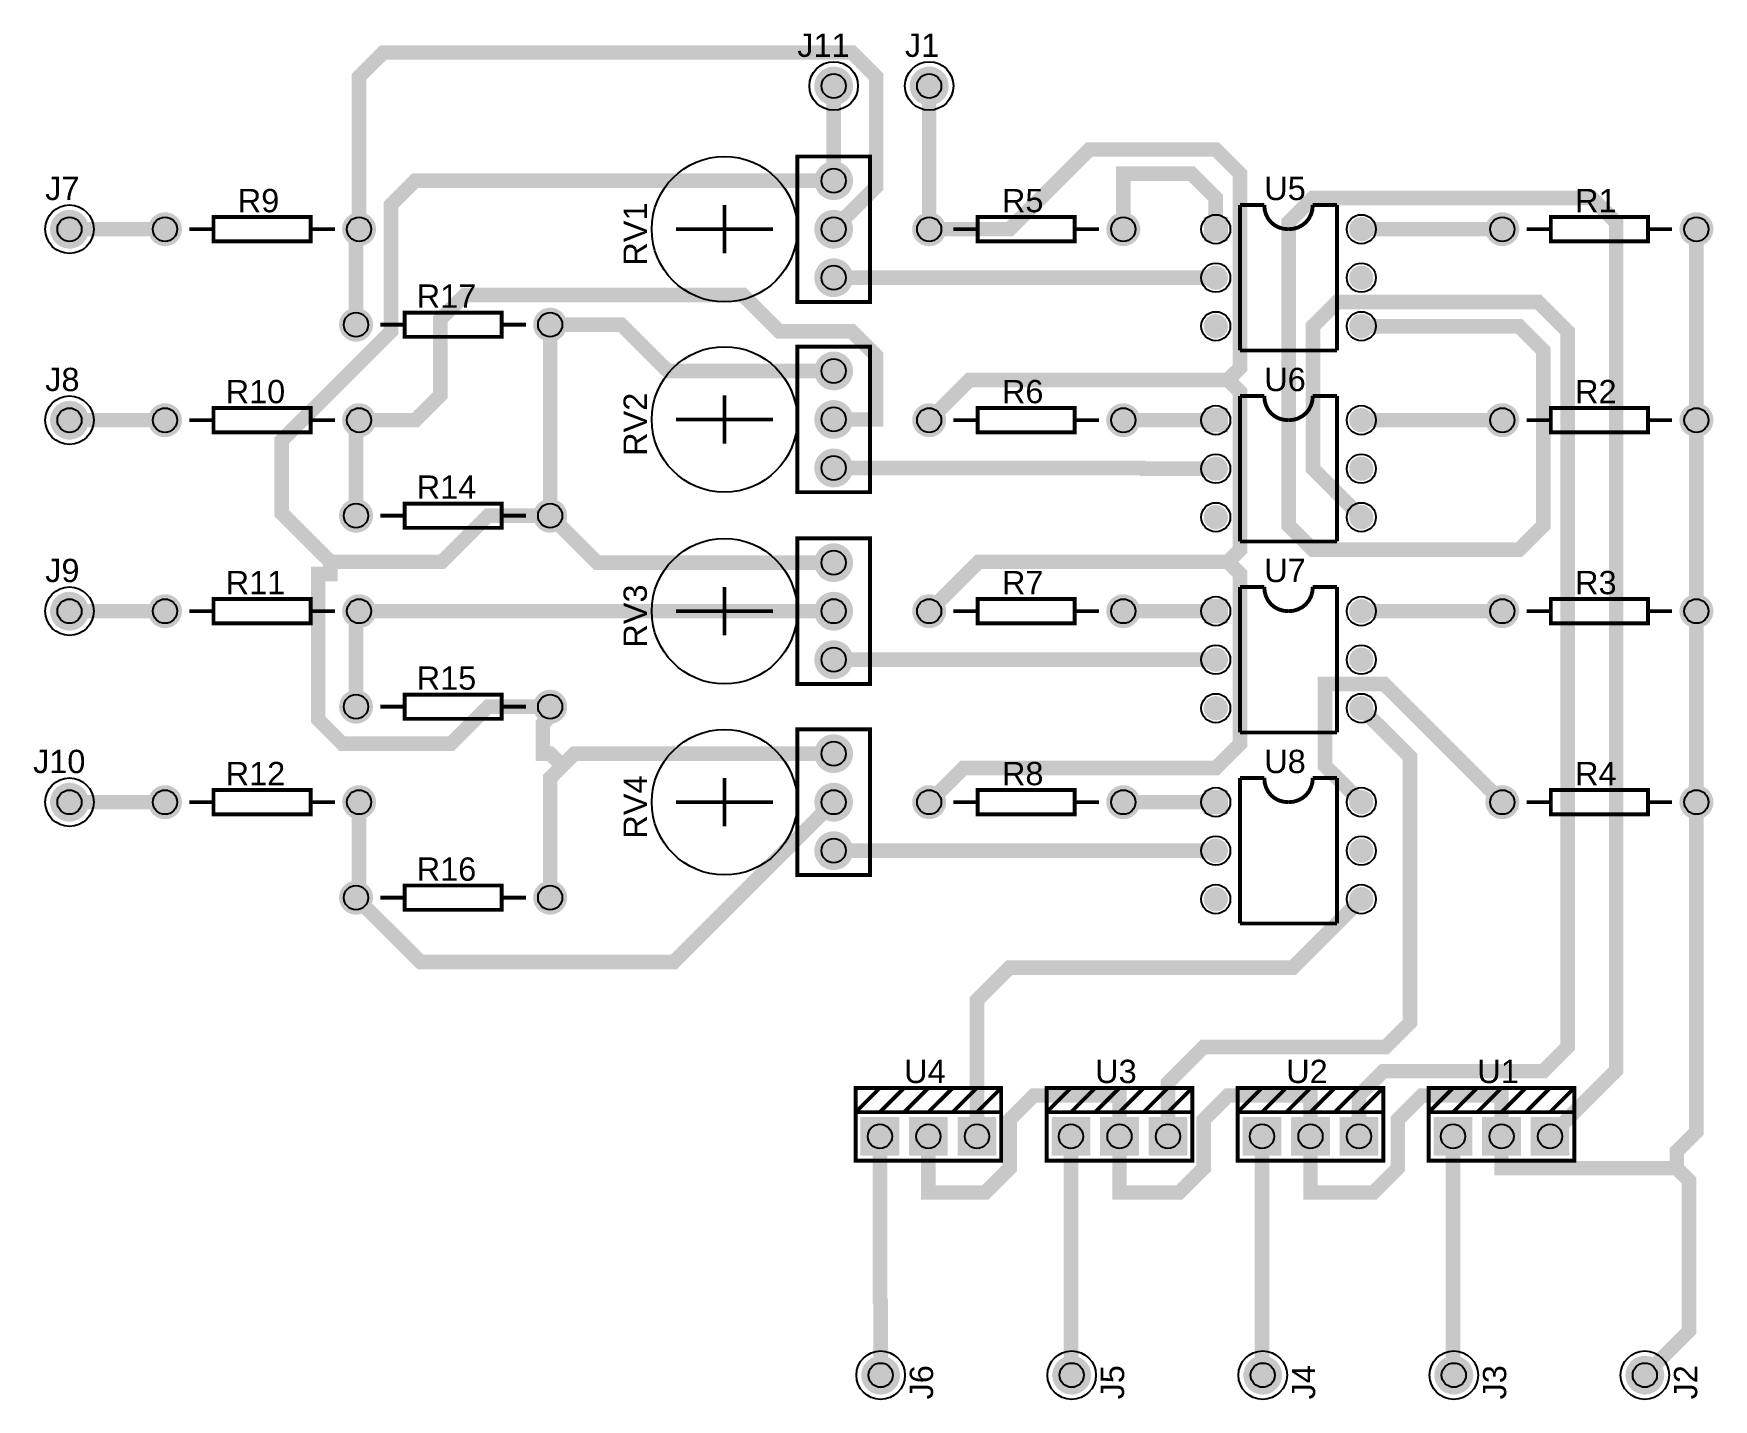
# Model space of a CAD drawing. Header units: inches. Extents: x -1.73 to 1.73, y -1.41 to 1.41.
import ezdxf

# ---------------------------------------------------------------- set-up
doc = ezdxf.new("R2010")
doc.units = ezdxf.units.IN
doc.layers.get('0').update_dxf_attribs({"linetype": 'CONTINUOUS'})

# ---------------------------------------------------------------- blocks, each defined once
blk = doc.blocks.new('EPAD')
at = {"const_width": 0.5}
blk.add_lwpolyline([(-0.25, 0, 1), (0.25, 0, 1)], format="xyb", close=True, dxfattribs=at)
blk = doc.blocks.new('RPAD')
blk.add_trace([(-0.5, -0.5), (-0.5, 0.5), (0.5, -0.5), (0.5, 0.5)])

msp = doc.modelspace()

# ---------------------------------------------------------------- linework, layer by layer
for points, const_width in [([(-1.059528, 1.003465), (-1.059528, 1.317835), (-1.009528, 1.367835), (-0.043976, 1.367835), (0.006024, 1.317835), (0.006024, 1.091063), (-0.081575, 1.003465)], 0.03), ([(-0.081575, 1.103465), (-0.081575, 1.29874)], 0.03), ([(0.115276, 1.003465), (0.115276, 1.29874)], 0.03), ([(0.115276, 1.003465), (0.281024, 1.003465), (0.445394, 1.167835), (0.706024, 1.167835), (0.756024, 1.117835), (0.756024, 0.717835), (0.731024, 0.692835)], 0.03), ([(-0.156575, 0.853465), (-0.006575, 0.853465), (-0.006575, 1.153465), (-0.156575, 1.153465), (-0.156575, 0.853465)], 0.008), ([(-0.081575, 1.103465), (-0.943976, 1.103465), (-0.993976, 1.053465), (-0.993976, 0.792835), (-1.218976, 0.567835), (-1.218976, 0.417835), (-1.118976, 0.317835)], 0.03), ([(0.705827, 1.003465), (0.705827, 1.067835), (0.655827, 1.117835), (0.515276, 1.117835), (0.515276, 1.003465)], 0.03), ([(1.005827, 0.803465), (1.005827, 0.803465), (1.331024, 0.803465), (1.381024, 0.753465), (1.381024, 0.392835), (1.331024, 0.342835), (0.906024, 0.342835), (0.856024, 0.392835), (0.856024, 1.017835), (0.906024, 1.067835), (1.481024, 1.067835), (1.531024, 1.017835), (1.531024, -0.730394), (1.394803, -0.866614)], 0.03), ([(-0.306575, 0.953465), (-0.306575, 1.053465)], 0.008), ([(0.755827, 1.053465), (0.805827, 1.053465)], 0.008), ([(0.755827, 1.053465), (0.755827, 0.753465)], 0.008), ([(0.855827, 1.003465), (0.845352, 1.004424), (0.83578, 1.007199), (0.827262, 1.011639), (0.819952, 1.01759), (0.814001, 1.0249), (0.809561, 1.033418), (0.806786, 1.04299), (0.805827, 1.053465)], 0.008), ([(0.855827, 1.003465), (0.866014, 1.004424), (0.875452, 1.007199), (0.883952, 1.011639), (0.891327, 1.01759), (0.897389, 1.0249), (0.901952, 1.033418), (0.904827, 1.04299), (0.905827, 1.053465)], 0.008), ([(0.905827, 1.053465), (0.955827, 1.053465)], 0.008), ([(0.955827, 1.053465), (0.955827, 0.753465)], 0.008), ([(-1.656378, 1.003465), (-1.459528, 1.003465)], 0.03), ([(-1.409528, 1.003465), (-1.359528, 1.003465)], 0.008), ([(-1.359528, 0.978465), (-1.159528, 0.978465), (-1.159528, 1.028465), (-1.359528, 1.028465), (-1.359528, 0.978465)], 0.008), ([(-1.159528, 1.003465), (-1.109528, 1.003465)], 0.008), ([(-1.059528, 1.003465), (-1.065827, 0.997165), (-1.065827, 0.806614)], 0.03), ([(-0.206575, 1.003465), (-0.406575, 1.003465)], 0.008), ([(0.165276, 1.003465), (0.215276, 1.003465)], 0.008), ([(0.215276, 0.978465), (0.415276, 0.978465), (0.415276, 1.028465), (0.215276, 1.028465), (0.215276, 0.978465)], 0.008), ([(0.415276, 1.003465), (0.465276, 1.003465)], 0.008), ([(1.296378, 1.003465), (1.005827, 1.003465)], 0.03), ([(1.346378, 1.003465), (1.396378, 1.003465)], 0.008), ([(1.396378, 0.978465), (1.596378, 0.978465), (1.596378, 1.028465), (1.396378, 1.028465), (1.396378, 0.978465)], 0.008), ([(1.596378, 1.003465), (1.646378, 1.003465)], 0.008), ([(1.696378, 0.609764), (1.696378, 1.003465)], 0.03), ([(0.705827, 0.903465), (-0.081575, 0.903465)], 0.03), ([(-1.059528, 0.609764), (-0.943976, 0.609764), (-0.891934, 0.661806), (-0.891934, 0.817835), (-0.841934, 0.867835), (-0.268976, 0.867835), (-0.193976, 0.792835), (-0.043976, 0.792835), (0.006024, 0.742835), (0.006024, 0.611339), (-0.081575, 0.611339)], 0.03), ([(1.001102, -0.866614), (1.001102, -0.782165), (1.051102, -0.732165), (1.381024, -0.732165), (1.431024, -0.682165), (1.431024, 0.792835), (1.370393, 0.853465), (0.956024, 0.853465), (0.906024, 0.803465), (0.906024, 0.509567), (1.005827, 0.409764), (1.005827, 0.409764)], 0.03), ([(-0.965827, 0.781614), (-0.765827, 0.781614), (-0.765827, 0.831614), (-0.965827, 0.831614), (-0.965827, 0.781614)], 0.008), ([(-1.015827, 0.806614), (-0.965827, 0.806614)], 0.008), ([(-0.765827, 0.806614), (-0.715827, 0.806614)], 0.008), ([(-0.665827, 0.806614), (-0.518976, 0.806614), (-0.423701, 0.711339), (-0.081575, 0.711339)], 0.03), ([(-0.665827, 0.412913), (-0.665827, 0.806614)], 0.03), ([(-0.156575, 0.461339), (-0.006575, 0.461339), (-0.006575, 0.761339), (-0.156575, 0.761339), (-0.156575, 0.461339)], 0.008), ([(0.755827, 0.753465), (0.955827, 0.753465)], 0.008), ([(0.731024, 0.692835), (0.198346, 0.692835), (0.115276, 0.609764)], 0.03), ([(0.731024, 0.317835), (0.756024, 0.342835), (0.756024, 0.667835), (0.731024, 0.692835)], 0.03), ([(-0.306575, 0.561339), (-0.306575, 0.661339)], 0.008), ([(0.755827, 0.659764), (0.805827, 0.659764)], 0.008), ([(0.755827, 0.659764), (0.755827, 0.359764)], 0.008), ([(0.855827, 0.609764), (0.845352, 0.610723), (0.83578, 0.613498), (0.827262, 0.617938), (0.819952, 0.623889), (0.814001, 0.631199), (0.809561, 0.639717), (0.806786, 0.649289), (0.805827, 0.659764)], 0.008), ([(0.855827, 0.609764), (0.866014, 0.610723), (0.875452, 0.613498), (0.883952, 0.617938), (0.891327, 0.623889), (0.897389, 0.631199), (0.901952, 0.639717), (0.904827, 0.649289), (0.905827, 0.659764)], 0.008), ([(0.905827, 0.659764), (0.955827, 0.659764)], 0.008), ([(0.955827, 0.659764), (0.955827, 0.359764)], 0.008), ([(-1.656378, 0.609764), (-1.459528, 0.609764)], 0.03), ([(-1.359528, 0.584764), (-1.159528, 0.584764), (-1.159528, 0.634764), (-1.359528, 0.634764), (-1.359528, 0.584764)], 0.008), ([(-1.059528, 0.609764), (-1.065827, 0.603465), (-1.065827, 0.412913)], 0.03), ([(0.215276, 0.584764), (0.415276, 0.584764), (0.415276, 0.634764), (0.215276, 0.634764), (0.215276, 0.584764)], 0.008), ([(0.705827, 0.609764), (0.705826, 0.609763), (0.581024, 0.609763), (0.581023, 0.609764), (0.515276, 0.609764)], 0.03), ([(1.296378, 0.609764), (1.005827, 0.609764)], 0.03), ([(1.396378, 0.584764), (1.596378, 0.584764), (1.596378, 0.634764), (1.396378, 0.634764), (1.396378, 0.584764)], 0.008), ([(1.696378, 0.609764), (1.696378, 0.216063)], 0.03), ([(-1.409528, 0.609764), (-1.359528, 0.609764)], 0.008), ([(-1.159528, 0.609764), (-1.109528, 0.609764)], 0.008), ([(-0.206575, 0.611339), (-0.406575, 0.611339)], 0.008), ([(0.165276, 0.609764), (0.215276, 0.609764)], 0.008), ([(0.415276, 0.609764), (0.465276, 0.609764)], 0.008), ([(1.346378, 0.609764), (1.396378, 0.609764)], 0.008), ([(1.596378, 0.609764), (1.646378, 0.609764)], 0.008), ([(0.705827, 0.509764), (0.556024, 0.509764), (0.554449, 0.511339), (-0.081575, 0.511339)], 0.03), ([(-0.665827, 0.412913), (-0.793976, 0.412913), (-0.889055, 0.317835), (-1.118976, 0.317835)], 0.03), ([(-1.015827, 0.412913), (-0.965827, 0.412913)], 0.008), ([(-0.965827, 0.387913), (-0.765827, 0.387913), (-0.765827, 0.437913), (-0.965827, 0.437913), (-0.965827, 0.387913)], 0.008), ([(-0.765827, 0.412913), (-0.715827, 0.412913)], 0.008), ([(-0.665827, 0.412913), (-0.568976, 0.316063), (-0.081575, 0.316063)], 0.03), ([(-0.156575, 0.066063), (-0.006575, 0.066063), (-0.006575, 0.366063), (-0.156575, 0.366063), (-0.156575, 0.066063)], 0.008), ([(0.755827, 0.359764), (0.955827, 0.359764)], 0.008), ([(-0.665827, 0.019213), (-0.793976, 0.019213), (-0.870354, -0.057165), (-1.093976, -0.057165), (-1.143976, -0.007165), (-1.143976, 0.292835), (-1.118976, 0.292835), (-1.118976, 0.317835)], 0.03), ([(0.731024, 0.317835), (0.756024, 0.292835), (0.756024, -0.057165), (0.706024, -0.107165), (0.185748, -0.107165), (0.115276, -0.177638)], 0.03), ([(0.731024, 0.317835), (0.217047, 0.317835), (0.115276, 0.216063)], 0.03), ([(-1.359528, 0.191063), (-1.159528, 0.191063), (-1.159528, 0.241063), (-1.359528, 0.241063), (-1.359528, 0.191063)], 0.008), ([(-0.306575, 0.166063), (-0.306575, 0.266063)], 0.008), ([(0.215276, 0.191063), (0.415276, 0.191063), (0.415276, 0.241063), (0.215276, 0.241063), (0.215276, 0.191063)], 0.008), ([(0.755827, 0.266063), (0.805827, 0.266063)], 0.008), ([(0.755827, 0.266063), (0.755827, -0.033937)], 0.008), ([(0.855827, 0.216063), (0.845352, 0.217022), (0.83578, 0.219797), (0.827262, 0.224237), (0.819952, 0.230188), (0.814001, 0.237498), (0.809561, 0.246016), (0.806786, 0.255588), (0.805827, 0.266063)], 0.008), ([(0.855827, 0.216063), (0.866014, 0.217022), (0.875452, 0.219797), (0.883952, 0.224237), (0.891327, 0.230188), (0.897389, 0.237498), (0.901952, 0.246016), (0.904827, 0.255588), (0.905827, 0.266063)], 0.008), ([(0.905827, 0.266063), (0.955827, 0.266063)], 0.008), ([(0.955827, 0.266063), (0.955827, -0.033937)], 0.008), ([(1.396378, 0.191063), (1.596378, 0.191063), (1.596378, 0.241063), (1.396378, 0.241063), (1.396378, 0.191063)], 0.008), ([(-1.656378, 0.216063), (-1.459528, 0.216063)], 0.03), ([(-1.409528, 0.216063), (-1.359528, 0.216063)], 0.008), ([(-1.159528, 0.216063), (-1.109528, 0.216063)], 0.008), ([(-1.059528, 0.216063), (-1.065827, 0.209764), (-1.065827, 0.019213)], 0.03), ([(-1.059528, 0.216063), (-0.081575, 0.216063)], 0.03), ([(-0.206575, 0.216063), (-0.406575, 0.216063)], 0.008), ([(0.165276, 0.216063), (0.215276, 0.216063)], 0.008), ([(0.415276, 0.216063), (0.465276, 0.216063)], 0.008), ([(0.705827, 0.216063), (0.515276, 0.216063)], 0.03), ([(1.296378, 0.216063), (1.005827, 0.216063)], 0.03), ([(1.346378, 0.216063), (1.396378, 0.216063)], 0.008), ([(1.596378, 0.216063), (1.646378, 0.216063)], 0.008), ([(1.696378, 0.216063), (1.696378, -0.177638)], 0.03), ([(-0.081575, 0.116063), (0.705827, 0.116063)], 0.03), ([(1.005827, -0.177638), (0.931024, -0.102835), (0.931024, 0.066063), (1.052677, 0.066063), (1.296378, -0.177638)], 0.03), ([(-0.965827, -0.005787), (-0.765827, -0.005787), (-0.765827, 0.044213), (-0.965827, 0.044213), (-0.965827, -0.005787)], 0.008), ([(-1.015827, 0.019213), (-0.965827, 0.019213)], 0.008), ([(-0.765827, 0.019213), (-0.715827, 0.019213)], 0.008), ([(-0.665827, 0.019213), (-0.665827, -0.000787), (-0.680827, -0.015787), (-0.680827, -0.077638), (-0.665827, -0.077638), (-0.640827, -0.102638), (-0.615827, -0.077638), (-0.081575, -0.077638)], 0.03), ([(1.005827, 0.016063), (1.005827, 0.016063), (1.106024, -0.084133), (1.106024, -0.632165), (1.056024, -0.682165), (0.681024, -0.682165), (0.607402, -0.755787), (0.607402, -0.866614)], 0.03), ([(-0.156575, -0.327638), (-0.006575, -0.327638), (-0.006575, -0.027638), (-0.156575, -0.027638), (-0.156575, -0.327638)], 0.008), ([(0.755827, -0.033937), (0.955827, -0.033937)], 0.008), ([(-0.640827, -0.102638), (-0.665827, -0.127638), (-0.665827, -0.374488)], 0.03), ([(-0.306575, -0.227638), (-0.306575, -0.127638)], 0.008), ([(0.755827, -0.127638), (0.805827, -0.127638)], 0.008), ([(0.755827, -0.127638), (0.755827, -0.427638)], 0.008), ([(0.855827, -0.177638), (0.845352, -0.176679), (0.83578, -0.173904), (0.827262, -0.169464), (0.819952, -0.163513), (0.814001, -0.156202), (0.809561, -0.147685), (0.806786, -0.138113), (0.805827, -0.127638)], 0.008), ([(0.855827, -0.177638), (0.866014, -0.176679), (0.875452, -0.173904), (0.883952, -0.169464), (0.891327, -0.163513), (0.897389, -0.156202), (0.901952, -0.147685), (0.904827, -0.138113), (0.905827, -0.127638)], 0.008), ([(0.905827, -0.127638), (0.955827, -0.127638)], 0.008), ([(0.955827, -0.127638), (0.955827, -0.427638)], 0.008), ([(-1.656378, -0.177638), (-1.459528, -0.177638)], 0.03), ([(-1.359528, -0.202638), (-1.159528, -0.202638), (-1.159528, -0.152638), (-1.359528, -0.152638), (-1.359528, -0.202638)], 0.008), ([(-1.065827, -0.374488), (-0.93315, -0.507165), (-0.411102, -0.507165), (-0.081575, -0.177638)], 0.03), ([(-1.065827, -0.374488), (-1.059528, -0.368189), (-1.059528, -0.177638)], 0.03), ([(0.215276, -0.202638), (0.415276, -0.202638), (0.415276, -0.152638), (0.215276, -0.152638), (0.215276, -0.202638)], 0.008), ([(0.515276, -0.177638), (0.705827, -0.177638)], 0.03), ([(1.396378, -0.202638), (1.596378, -0.202638), (1.596378, -0.152638), (1.396378, -0.152638), (1.396378, -0.202638)], 0.008), ([(1.696378, -0.177638), (1.696378, -0.857165), (1.656024, -0.89752), (1.656024, -0.932165)], 0.03), ([(-1.409528, -0.177638), (-1.359528, -0.177638)], 0.008), ([(-1.159528, -0.177638), (-1.109528, -0.177638)], 0.008), ([(-0.206575, -0.177638), (-0.406575, -0.177638)], 0.008), ([(0.165276, -0.177638), (0.215276, -0.177638)], 0.008), ([(0.415276, -0.177638), (0.465276, -0.177638)], 0.008), ([(1.346378, -0.177638), (1.396378, -0.177638)], 0.008), ([(1.596378, -0.177638), (1.646378, -0.177638)], 0.008), ([(-0.081575, -0.277638), (0.705827, -0.277638)], 0.03), ([(-0.965827, -0.399488), (-0.765827, -0.399488), (-0.765827, -0.349488), (-0.965827, -0.349488), (-0.965827, -0.399488)], 0.008), ([(-1.015827, -0.374488), (-0.965827, -0.374488)], 0.008), ([(-0.765827, -0.374488), (-0.715827, -0.374488)], 0.008), ([(1.005827, -0.377637), (1.005827, -0.377638), (0.864744, -0.51872), (0.281024, -0.51872), (0.213701, -0.586043), (0.213701, -0.866614)], 0.03), ([(0.755827, -0.427638), (0.955827, -0.427638)], 0.008), ([(-0.036299, -0.816614), (-0.036299, -0.766614), (0.263701, -0.766614), (0.263701, -0.816614)], 0.008), ([(-0.036299, -0.816614), (0.013701, -0.766614)], 0.008), ([(0.013701, -0.816614), (0.063701, -0.766614)], 0.008), ([(0.063701, -0.816614), (0.113701, -0.766614)], 0.008), ([(0.507402, -0.866614), (0.507402, -0.782165), (0.331024, -0.782165), (0.281024, -0.832165), (0.281024, -0.932165), (0.231024, -0.982165), (0.113701, -0.982165), (0.113701, -0.866614)], 0.03), ([(0.113701, -0.816614), (0.163701, -0.766614)], 0.008), ([(0.163701, -0.816614), (0.213701, -0.766614)], 0.008), ([(0.213701, -0.816614), (0.263701, -0.766614)], 0.008), ([(0.357402, -0.816614), (0.357402, -0.766614), (0.657402, -0.766614), (0.657402, -0.816614)], 0.008), ([(0.357402, -0.816614), (0.407402, -0.766614)], 0.008), ([(0.407402, -0.816614), (0.457402, -0.766614)], 0.008), ([(0.457402, -0.816614), (0.507402, -0.766614)], 0.008), ([(0.901102, -0.866614), (0.901102, -0.782165), (0.731024, -0.782165), (0.681024, -0.832165), (0.681024, -0.932165), (0.631024, -0.982165), (0.507402, -0.982165), (0.507402, -0.866614)], 0.03), ([(0.507402, -0.816614), (0.557402, -0.766614)], 0.008), ([(0.557402, -0.816614), (0.607402, -0.766614)], 0.008), ([(0.607402, -0.816614), (0.657402, -0.766614)], 0.008), ([(0.751102, -0.816614), (0.751102, -0.766614), (1.051102, -0.766614), (1.051102, -0.816614)], 0.008), ([(0.751102, -0.816614), (0.801102, -0.766614)], 0.008), ([(0.801102, -0.816614), (0.851102, -0.766614)], 0.008), ([(0.851102, -0.816614), (0.901102, -0.766614)], 0.008), ([(1.294803, -0.866614), (1.294803, -0.782165), (1.131024, -0.782165), (1.081024, -0.832165), (1.081024, -0.932165), (1.031024, -0.982165), (0.901102, -0.982165), (0.901102, -0.866614)], 0.03), ([(0.901102, -0.816614), (0.951102, -0.766614)], 0.008), ([(0.951102, -0.816614), (1.001102, -0.766614)], 0.008), ([(1.001102, -0.816614), (1.051102, -0.766614)], 0.008), ([(1.144803, -0.816614), (1.144803, -0.766614), (1.444803, -0.766614), (1.444803, -0.816614)], 0.008), ([(1.144803, -0.816614), (1.194803, -0.766614)], 0.008), ([(1.194803, -0.816614), (1.244803, -0.766614)], 0.008), ([(1.244803, -0.816614), (1.294803, -0.766614)], 0.008), ([(1.294803, -0.816614), (1.344803, -0.766614)], 0.008), ([(1.344803, -0.816614), (1.394803, -0.766614)], 0.008), ([(1.394803, -0.816614), (1.444803, -0.766614)], 0.008), ([(-0.036299, -0.916614), (0.263701, -0.916614), (0.263701, -0.816614), (-0.036299, -0.816614), (-0.036299, -0.916614)], 0.008), ([(0.357402, -0.916614), (0.657402, -0.916614), (0.657402, -0.816614), (0.357402, -0.816614), (0.357402, -0.916614)], 0.008), ([(0.751102, -0.916614), (1.051102, -0.916614), (1.051102, -0.816614), (0.751102, -0.816614), (0.751102, -0.916614)], 0.008), ([(1.144803, -0.916614), (1.444803, -0.916614), (1.444803, -0.816614), (1.144803, -0.816614), (1.144803, -0.916614)], 0.008), ([(0.015276, -1.35874), (0.015276, -1.207165), (0.013701, -1.205591), (0.013701, -0.866614)], 0.03), ([(0.408976, -1.35874), (0.407402, -1.357165), (0.407402, -0.866614)], 0.03), ([(0.802677, -1.35874), (0.801102, -1.357165), (0.801102, -0.866614)], 0.03), ([(1.196378, -1.35874), (1.194803, -1.357165), (1.194803, -0.866614)], 0.03), ([(1.294803, -0.866614), (1.294803, -0.932165), (1.656024, -0.932165)], 0.03), ([(1.656024, -0.932165), (1.681024, -0.957165), (1.681024, -1.267795), (1.590079, -1.35874)], 0.03)]:
    msp.add_lwpolyline(points, dxfattribs=dict(const_width=const_width))
for centre, radius in [((-0.081575, 1.29874), 0.05), ((-0.081575, 1.29874), 0.025), ((-0.081575, 1.29874), 0.025), ((0.115276, 1.29874), 0.05), ((0.115276, 1.29874), 0.025), ((0.115276, 1.29874), 0.025), ((-0.306575, 1.003465), 0.15), ((-0.081575, 1.103465), 0.025), ((-1.656378, 1.003465), 0.05), ((-1.656378, 1.003465), 0.025), ((-1.656378, 1.003465), 0.025), ((-1.459528, 1.003465), 0.025), ((-1.059528, 1.003465), 0.025), ((-0.081575, 1.003465), 0.025), ((0.115276, 1.003465), 0.025), ((0.515276, 1.003465), 0.025), ((0.705827, 1.003465), 0.03), ((1.005827, 1.003465), 0.03), ((1.296378, 1.003465), 0.025), ((1.696378, 1.003465), 0.025), ((-0.081575, 0.903465), 0.025), ((0.705827, 0.903465), 0.03), ((1.005827, 0.903465), 0.03), ((-1.065827, 0.806614), 0.025), ((-0.665827, 0.806614), 0.025), ((0.705827, 0.803465), 0.03), ((1.005827, 0.803465), 0.03), ((-0.306575, 0.611339), 0.15), ((-0.081575, 0.711339), 0.025), ((-1.656378, 0.609764), 0.05), ((-1.656378, 0.609764), 0.025), ((-1.656378, 0.609764), 0.025), ((-1.459528, 0.609764), 0.025), ((-1.059528, 0.609764), 0.025), ((-0.081575, 0.611339), 0.025), ((0.115276, 0.609764), 0.025), ((0.515276, 0.609764), 0.025), ((0.705827, 0.609764), 0.03), ((1.005827, 0.609764), 0.03), ((1.296378, 0.609764), 0.025), ((1.696378, 0.609764), 0.025), ((-0.081575, 0.511339), 0.025), ((0.705827, 0.509764), 0.03), ((1.005827, 0.509764), 0.03), ((-1.065827, 0.412913), 0.025), ((-0.665827, 0.412913), 0.025), ((0.705827, 0.409764), 0.03), ((1.005827, 0.409764), 0.03), ((-0.306575, 0.216063), 0.15), ((-0.081575, 0.316063), 0.025), ((-1.656378, 0.216063), 0.05), ((0.705827, 0.216063), 0.03), ((1.005827, 0.216063), 0.03), ((-1.656378, 0.216063), 0.025), ((-1.656378, 0.216063), 0.025), ((-1.459528, 0.216063), 0.025), ((-1.059528, 0.216063), 0.025), ((-0.081575, 0.216063), 0.025), ((0.115276, 0.216063), 0.025), ((0.515276, 0.216063), 0.025), ((1.296378, 0.216063), 0.025), ((1.696378, 0.216063), 0.025), ((-0.081575, 0.116063), 0.025), ((0.705827, 0.116063), 0.03), ((1.005827, 0.116063), 0.03), ((-1.065827, 0.019213), 0.025), ((-0.665827, 0.019213), 0.025), ((0.705827, 0.016063), 0.03), ((1.005827, 0.016063), 0.03), ((-0.306575, -0.177638), 0.15), ((-0.081575, -0.077638), 0.025), ((-1.656378, -0.177638), 0.05), ((-1.656378, -0.177638), 0.025), ((-1.656378, -0.177638), 0.025), ((-1.459528, -0.177638), 0.025), ((-1.059528, -0.177638), 0.025), ((-0.081575, -0.177638), 0.025), ((0.115276, -0.177638), 0.025), ((0.515276, -0.177638), 0.025), ((0.705827, -0.177638), 0.03), ((1.005827, -0.177638), 0.03), ((1.296378, -0.177638), 0.025), ((1.696378, -0.177638), 0.025), ((-0.081575, -0.277638), 0.025), ((0.705827, -0.277638), 0.03), ((1.005827, -0.277638), 0.03), ((-1.065827, -0.374488), 0.025), ((-0.665827, -0.374488), 0.025), ((0.705827, -0.377638), 0.03), ((1.005827, -0.377638), 0.03), ((0.013701, -0.866614), 0.025), ((0.113701, -0.866614), 0.025), ((0.213701, -0.866614), 0.025), ((0.407402, -0.866614), 0.025), ((0.507402, -0.866614), 0.025), ((0.607402, -0.866614), 0.025), ((0.801102, -0.866614), 0.025), ((0.901102, -0.866614), 0.025), ((1.001102, -0.866614), 0.025), ((1.194803, -0.866614), 0.025), ((1.294803, -0.866614), 0.025), ((1.394803, -0.866614), 0.025), ((0.015276, -1.35874), 0.05), ((0.408976, -1.35874), 0.05), ((0.802677, -1.35874), 0.05), ((1.196378, -1.35874), 0.05), ((1.590079, -1.35874), 0.05), ((0.015276, -1.35874), 0.025), ((0.015276, -1.35874), 0.025), ((0.408976, -1.35874), 0.025), ((0.408976, -1.35874), 0.025), ((0.802677, -1.35874), 0.025), ((0.802677, -1.35874), 0.025), ((1.196378, -1.35874), 0.025), ((1.196378, -1.35874), 0.025), ((1.590079, -1.35874), 0.025), ((1.590079, -1.35874), 0.025)]:
    msp.add_circle(centre, radius)

# ---------------------------------------------------------------- block references
for name, p, xscale, yscale in [('EPAD', (-0.081575, 1.29874), 0.08, 0.08), ('EPAD', (0.115276, 1.29874), 0.08, 0.08), ('EPAD', (-0.081575, 1.103465), 0.08, 0.08), ('EPAD', (-1.656378, 1.003465), 0.08, 0.08), ('EPAD', (-0.081575, 1.003465), 0.08, 0.08), ('EPAD', (-1.459528, 1.003465), 0.07, 0.07), ('EPAD', (-1.059528, 1.003465), 0.07, 0.07), ('EPAD', (0.115276, 1.003465), 0.07, 0.07), ('EPAD', (0.515276, 1.003465), 0.07, 0.07), ('EPAD', (1.005827, 1.003465), 0.05, 0.05), ('EPAD', (1.296378, 1.003465), 0.07, 0.07), ('EPAD', (1.696378, 1.003465), 0.07, 0.07), ('EPAD', (-0.081575, 0.903465), 0.08, 0.08), ('EPAD', (0.705827, 0.903465), 0.05, 0.05), ('EPAD', (1.005827, 0.903465), 0.05, 0.05), ('EPAD', (-1.065827, 0.806614), 0.07, 0.07), ('EPAD', (-0.665827, 0.806614), 0.07, 0.07), ('EPAD', (0.705827, 0.803465), 0.05, 0.05), ('EPAD', (1.005827, 0.803465), 0.05, 0.05), ('EPAD', (-0.081575, 0.711339), 0.08, 0.08), ('EPAD', (-1.656378, 0.609764), 0.08, 0.08), ('EPAD', (-1.459528, 0.609764), 0.07, 0.07), ('EPAD', (-1.059528, 0.609764), 0.07, 0.07), ('EPAD', (-0.081575, 0.611339), 0.08, 0.08), ('EPAD', (0.115276, 0.609764), 0.07, 0.07), ('EPAD', (0.515276, 0.609764), 0.07, 0.07), ('EPAD', (1.005827, 0.609764), 0.05, 0.05), ('EPAD', (1.296378, 0.609764), 0.07, 0.07), ('EPAD', (1.696378, 0.609764), 0.07, 0.07), ('EPAD', (-0.081575, 0.511339), 0.08, 0.08), ('EPAD', (0.705827, 0.509764), 0.05, 0.05), ('EPAD', (1.005827, 0.509764), 0.05, 0.05), ('EPAD', (-1.065827, 0.412913), 0.07, 0.07), ('EPAD', (-0.665827, 0.412913), 0.07, 0.07), ('EPAD', (0.705827, 0.409764), 0.05, 0.05), ('EPAD', (1.005827, 0.409764), 0.05, 0.05), ('EPAD', (-0.081575, 0.316063), 0.08, 0.08), ('EPAD', (-1.656378, 0.216063), 0.08, 0.08), ('EPAD', (-1.459528, 0.216063), 0.07, 0.07), ('EPAD', (-1.059528, 0.216063), 0.07, 0.07), ('EPAD', (-0.081575, 0.216063), 0.08, 0.08), ('EPAD', (0.115276, 0.216063), 0.07, 0.07), ('EPAD', (0.515276, 0.216063), 0.07, 0.07), ('EPAD', (1.296378, 0.216063), 0.07, 0.07), ('EPAD', (1.696378, 0.216063), 0.07, 0.07), ('EPAD', (1.005827, 0.216063), 0.05, 0.05), ('EPAD', (-0.081575, 0.116063), 0.08, 0.08), ('EPAD', (0.705827, 0.116063), 0.05, 0.05), ('EPAD', (1.005827, 0.116063), 0.05, 0.05), ('EPAD', (-1.065827, 0.019213), 0.07, 0.07), ('EPAD', (-0.665827, 0.019213), 0.07, 0.07), ('EPAD', (0.705827, 0.016063), 0.05, 0.05), ('EPAD', (1.005827, 0.016063), 0.05, 0.05), ('EPAD', (-0.081575, -0.077638), 0.08, 0.08), ('EPAD', (-1.656378, -0.177638), 0.08, 0.08), ('EPAD', (-0.081575, -0.177638), 0.08, 0.08), ('EPAD', (-1.459528, -0.177638), 0.07, 0.07), ('EPAD', (-1.059528, -0.177638), 0.07, 0.07), ('EPAD', (0.115276, -0.177638), 0.07, 0.07), ('EPAD', (0.515276, -0.177638), 0.07, 0.07), ('EPAD', (1.005827, -0.177638), 0.05, 0.05), ('EPAD', (1.296378, -0.177638), 0.07, 0.07), ('EPAD', (1.696378, -0.177638), 0.07, 0.07), ('EPAD', (-0.081575, -0.277638), 0.08, 0.08), ('EPAD', (0.705827, -0.277638), 0.05, 0.05), ('EPAD', (1.005827, -0.277638), 0.05, 0.05), ('EPAD', (-1.065827, -0.374488), 0.07, 0.07), ('EPAD', (-0.665827, -0.374488), 0.07, 0.07), ('EPAD', (0.705827, -0.377638), 0.05, 0.05), ('EPAD', (1.005827, -0.377638), 0.05, 0.05), ('RPAD', (0.013701, -0.866614), 0.08, 0.08), ('RPAD', (0.113701, -0.866614), 0.08, 0.08), ('RPAD', (0.213701, -0.866614), 0.08, 0.08), ('RPAD', (0.407402, -0.866614), 0.08, 0.08), ('RPAD', (0.507402, -0.866614), 0.08, 0.08), ('RPAD', (0.607402, -0.866614), 0.08, 0.08), ('RPAD', (0.801102, -0.866614), 0.08, 0.08), ('RPAD', (0.901102, -0.866614), 0.08, 0.08), ('RPAD', (1.001102, -0.866614), 0.08, 0.08), ('RPAD', (1.194803, -0.866614), 0.08, 0.08), ('RPAD', (1.294803, -0.866614), 0.08, 0.08), ('RPAD', (1.394803, -0.866614), 0.08, 0.08), ('EPAD', (0.015276, -1.35874), 0.08, 0.08), ('EPAD', (0.408976, -1.35874), 0.08, 0.08), ('EPAD', (0.802677, -1.35874), 0.08, 0.08), ('EPAD', (1.196378, -1.35874), 0.08, 0.08), ('EPAD', (1.590079, -1.35874), 0.08, 0.08)]:
    msp.add_blockref(name, p, dxfattribs=dict(xscale=xscale, yscale=yscale))
at = {"xscale": 0.05, "yscale": 0.05, "rotation": -90}
for p in [(0.705827, 1.003465), (0.705827, 0.609764), (0.705827, 0.216063), (0.705827, -0.177638)]:
    msp.add_blockref('RPAD', p, dxfattribs=at)

# ---------------------------------------------------------------- texts
at = {"width": 1.041667}
for s, p in [('J11', (-0.156575, 1.35874)), ('J1', (0.065276, 1.35874)), ('J7', (-1.706378, 1.063465)), ('U5', (0.805827, 1.063465)), ('R9', (-1.309528, 1.038465)), ('R5', (0.265276, 1.038465)), ('R1', (1.446378, 1.038465)), ('R17', (-0.940827, 0.841614)), ('J8', (-1.706378, 0.669764)), ('R10', (-1.334528, 0.644764)), ('R6', (0.265276, 0.644764)), ('U6', (0.805827, 0.669764)), ('R2', (1.446378, 0.644764)), ('R14', (-0.940827, 0.447913)), ('J9', (-1.706378, 0.276063)), ('U7', (0.805827, 0.276063)), ('R11', (-1.334528, 0.251063)), ('R7', (0.265276, 0.251063)), ('R3', (1.446378, 0.251063)), ('R15', (-0.940827, 0.054213)), ('J10', (-1.731378, -0.117638)), ('U8', (0.805827, -0.117638)), ('R12', (-1.334528, -0.142638)), ('R8', (0.265276, -0.142638)), ('R4', (1.446378, -0.142638)), ('R16', (-0.940827, -0.339488)), ('U4', (0.063701, -0.756614)), ('U3', (0.457402, -0.756614)), ('U2', (0.851102, -0.756614)), ('U1', (1.244803, -0.756614))]:
    msp.add_text(s, height=0.048, dxfattribs=at).set_placement(p)
for s, p in [('RV1', (-0.466575, 0.928465)), ('RV2', (-0.466575, 0.536339)), ('RV3', (-0.466575, 0.141063)), ('RV4', (-0.466575, -0.252638)), ('J6', (0.123276, -1.40874)), ('J5', (0.516976, -1.40874)), ('J4', (0.910677, -1.40874)), ('J3', (1.304378, -1.40874)), ('J2', (1.698079, -1.40874))]:
    msp.add_text(s, height=0.048, rotation=90, dxfattribs=at).set_placement(p)

doc.saveas('drawing.dxf')
